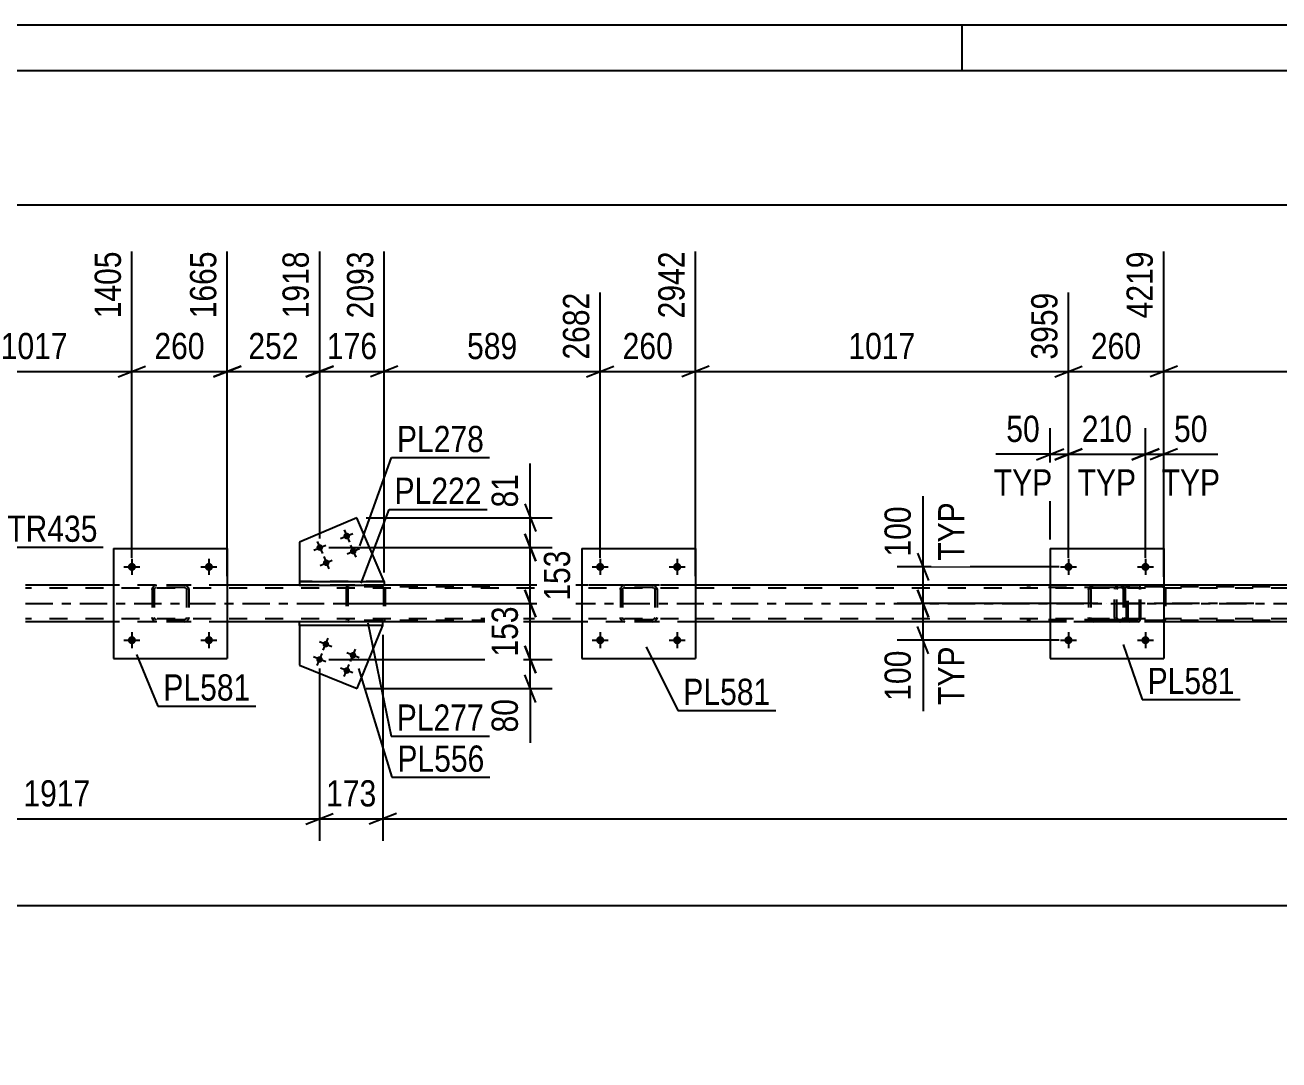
# Model space of a CAD drawing. Header units: millimetres. Extents: x -74 to 767, y -429 to 165.
# Drawn here: x 34.5 to 171.2, y 52.1 to 165 of the extents above; entities that cross this region are included whole.
import ezdxf

# ---------------------------------------------------------------- set-up
doc = ezdxf.new("R2010")
doc.units = ezdxf.units.MM
doc.linetypes.add('DXK_LINE_DOT2', pattern=[3.9198, 1.9599, -1.9599])
doc.linetypes.add('DXK_LINE_DOT3', pattern=[5.9187, 2.979, -0.9799, 0.9799, -0.9799])
doc.styles.add('Arial Narrow', font='ARIALN.TTF', dxfattribs={"height": 0.2})

# ---------------------------------------------------------------- blocks, each defined once
blk = doc.blocks.new('Unknown-814185593-1133')
at = {"color": 5, "linetype": 'Continuous'}
for p, q in [((766.68, 165.05), (-74.32, 165.05)), ((136.68, 160.05), (136.68, 165.05)), ((761.68, 160.05), (-69.32, 160.05))]:
    blk.add_line(p, q, dxfattribs=at)
blk = doc.blocks.new('Part-814185593-2680 - 2658')
at = {"color": 2, "linetype": 'Continuous'}
for p, q in [((95.19, 107.9), (95.19, 95.9)), ((95.19, 107.9), (107.59, 107.9)), ((107.59, 107.9), (107.59, 95.9)), ((95.19, 95.9), (107.59, 95.9))]:
    blk.add_line(p, q, dxfattribs=at)
blk = doc.blocks.new('Part-814185593-2681 - 2658')
at = {"color": 7, "linetype": 'DXK_LINE_DOT2'}
for p, q in [((48.31, 103.42), (48.34, 103.61)), ((48.34, 103.61), (48.31, 103.42)), ((48.31, 103.42), (48.31, 100.38)), ((48.55, 103.42), (48.56, 103.51)), ((48.55, 103.42), (48.55, 100.38)), ((48.56, 103.51), (48.62, 103.59)), ((48.6, 103.87), (48.79, 103.9)), ((48.79, 103.9), (48.6, 103.87)), ((48.62, 103.59), (48.69, 103.64)), ((48.69, 103.64), (48.79, 103.66)), ((51.83, 103.9), (48.79, 103.9)), ((51.83, 103.66), (48.79, 103.66)), ((51.83, 103.9), (52.01, 103.87)), ((52.01, 103.87), (51.83, 103.9)), ((51.83, 103.66), (51.92, 103.64)), ((51.92, 103.64), (52, 103.59)), ((52, 103.59), (52.05, 103.51)), ((52.05, 103.51), (52.07, 103.42)), ((52.07, 103.42), (52.07, 100.38)), ((52.27, 103.61), (52.31, 103.42)), ((52.31, 103.42), (52.27, 103.61)), ((52.31, 103.42), (52.31, 100.38)), ((48.34, 100.2), (48.31, 100.38)), ((48.31, 100.38), (48.34, 100.2)), ((48.56, 100.29), (48.55, 100.38)), ((48.62, 100.21), (48.56, 100.29)), ((48.79, 99.9), (48.6, 99.94)), ((48.6, 99.94), (48.79, 99.9)), ((48.69, 100.16), (48.62, 100.21)), ((48.79, 100.14), (48.69, 100.16)), ((51.83, 100.14), (48.79, 100.14)), ((51.83, 99.9), (48.79, 99.9)), ((51.92, 100.16), (51.83, 100.14)), ((52.01, 99.94), (51.83, 99.9)), ((51.83, 99.9), (52.01, 99.94)), ((52, 100.21), (51.92, 100.16)), ((52.05, 100.29), (52, 100.21)), ((52.07, 100.38), (52.05, 100.29)), ((52.31, 100.38), (52.27, 100.2)), ((52.27, 100.2), (52.31, 100.38))]:
    blk.add_line(p, q, dxfattribs=at)
at = {"color": 7, "linetype": 'DXK_LINE_DOT3'}
blk.add_line((50.31, 101.9), (50.31, 101.9), dxfattribs=at)
at = {"color": 7, "linetype": 'DXK_LINE_DOT2'}
for centre, start, end in [((48.79, 103.42), 112.5, 157.5), ((48.79, 103.42), 112.5, 157.5), ((51.83, 103.42), 22.5, 67.5), ((51.83, 103.42), 22.5, 67.5), ((48.79, 100.38), 202.5, 247.5), ((48.79, 100.38), 202.5, 247.5), ((51.83, 100.38), 292.5, 337.5), ((51.83, 100.38), 292.5, 337.5)]:
    blk.add_arc(centre, 0.48, start, end, dxfattribs=at)
blk = doc.blocks.new('Part-814185593-2686 - 2658')
at = {"color": 2, "linetype": 'Continuous'}
for p, q in [((44.11, 107.9), (44.11, 95.9)), ((44.11, 107.9), (56.51, 107.9)), ((56.51, 107.9), (56.51, 95.9)), ((44.11, 95.9), (56.51, 95.9))]:
    blk.add_line(p, q, dxfattribs=at)
blk = doc.blocks.new('Bolt-814185593-2752 - 2658')
at = {"linetype": 'Continuous'}
for points in [[(97.63, 105.9, -1), (96.75, 105.9, -1)], [(106.03, 105.9, -1), (105.15, 105.9, -1)]]:
    blk.add_hatch(color=1, dxfattribs=at).paths.add_polyline_path(points)
at = {"color": 1, "linetype": 'Continuous'}
for p, q in [((97.19, 106.78), (97.19, 105.02)), ((105.59, 106.78), (105.59, 105.02)), ((96.31, 105.9), (98.07, 105.9)), ((104.71, 105.9), (106.47, 105.9))]:
    blk.add_line(p, q, dxfattribs=at)
blk = doc.blocks.new('Bolt-814185593-2753 - 2658')
at = {"linetype": 'Continuous'}
for points in [[(46.55, 97.9, -1), (45.67, 97.9, -1)], [(54.95, 97.9, -1), (54.07, 97.9, -1)]]:
    blk.add_hatch(color=1, dxfattribs=at).paths.add_polyline_path(points)
at = {"color": 1, "linetype": 'Continuous'}
for p, q in [((46.11, 98.78), (46.11, 97.02)), ((54.51, 98.78), (54.51, 97.02)), ((45.23, 97.9), (46.99, 97.9)), ((53.63, 97.9), (55.39, 97.9))]:
    blk.add_line(p, q, dxfattribs=at)
blk = doc.blocks.new('Bolt-814185593-2754 - 2658')
at = {"linetype": 'Continuous'}
for points in [[(46.55, 105.9, -1), (45.67, 105.9, -1)], [(54.95, 105.9, -1), (54.07, 105.9, -1)]]:
    blk.add_hatch(color=1, dxfattribs=at).paths.add_polyline_path(points)
at = {"color": 1, "linetype": 'Continuous'}
for p, q in [((46.11, 106.78), (46.11, 105.02)), ((54.51, 106.78), (54.51, 105.02)), ((45.23, 105.9), (46.99, 105.9)), ((53.63, 105.9), (55.39, 105.9))]:
    blk.add_line(p, q, dxfattribs=at)
blk = doc.blocks.new('Part-814185593-2701 - 2658')
at = {"color": 7, "linetype": 'DXK_LINE_DOT2'}
for p, q in [((150.47, 103.42), (150.5, 103.61)), ((150.5, 103.61), (150.47, 103.42)), ((150.47, 103.42), (150.47, 100.38)), ((150.71, 103.42), (150.73, 103.51)), ((150.71, 103.42), (150.71, 100.38)), ((150.73, 103.51), (150.78, 103.59)), ((150.76, 103.87), (150.95, 103.9)), ((150.95, 103.9), (150.76, 103.87)), ((150.78, 103.59), (150.86, 103.64)), ((150.86, 103.64), (150.95, 103.66)), ((153.99, 103.9), (150.95, 103.9)), ((153.99, 103.66), (150.95, 103.66)), ((153.99, 103.9), (154.17, 103.87)), ((154.17, 103.87), (153.99, 103.9)), ((153.99, 103.66), (154.08, 103.64)), ((154.08, 103.64), (154.16, 103.59)), ((154.16, 103.59), (154.21, 103.51)), ((154.21, 103.51), (154.23, 103.42)), ((154.23, 103.42), (154.23, 100.38)), ((154.43, 103.61), (154.47, 103.42)), ((154.47, 103.42), (154.43, 103.61)), ((154.47, 103.42), (154.47, 100.38)), ((150.5, 100.2), (150.47, 100.38)), ((150.47, 100.38), (150.5, 100.2)), ((150.73, 100.29), (150.71, 100.38)), ((150.78, 100.21), (150.73, 100.29)), ((150.95, 99.9), (150.76, 99.94)), ((150.76, 99.94), (150.95, 99.9)), ((150.86, 100.16), (150.78, 100.21)), ((150.95, 100.14), (150.86, 100.16)), ((153.99, 100.14), (150.95, 100.14)), ((153.99, 99.9), (150.95, 99.9)), ((154.08, 100.16), (153.99, 100.14)), ((154.17, 99.94), (153.99, 99.9)), ((153.99, 99.9), (154.17, 99.94)), ((154.16, 100.21), (154.08, 100.16)), ((154.21, 100.29), (154.16, 100.21)), ((154.23, 100.38), (154.21, 100.29)), ((154.47, 100.38), (154.43, 100.2)), ((154.43, 100.2), (154.47, 100.38))]:
    blk.add_line(p, q, dxfattribs=at)
at = {"color": 7, "linetype": 'DXK_LINE_DOT3'}
blk.add_line((152.47, 101.9), (152.47, 101.9), dxfattribs=at)
at = {"color": 7, "linetype": 'DXK_LINE_DOT2'}
for centre, start, end in [((150.95, 103.42), 112.5, 157.5), ((150.95, 103.42), 112.5, 157.5), ((153.99, 103.42), 22.5, 67.5), ((153.99, 103.42), 22.5, 67.5), ((150.95, 100.38), 202.5, 247.5), ((150.95, 100.38), 202.5, 247.5), ((153.99, 100.38), 292.5, 337.5), ((153.99, 100.38), 292.5, 337.5)]:
    blk.add_arc(centre, 0.48, start, end, dxfattribs=at)
blk = doc.blocks.new('Part-814185593-2706 - 2658')
at = {"color": 2, "linetype": 'Continuous'}
for p, q in [((146.27, 107.9), (146.27, 95.9)), ((146.27, 107.9), (158.67, 107.9)), ((158.67, 107.9), (158.67, 95.9)), ((146.27, 95.9), (158.67, 95.9))]:
    blk.add_line(p, q, dxfattribs=at)
blk = doc.blocks.new('Part-814185593-2707 - 2658')
at = {"color": 7, "linetype": 'DXK_LINE_DOT2'}
for p, q in [((99.39, 103.42), (99.42, 103.61)), ((99.42, 103.61), (99.39, 103.42)), ((99.39, 103.42), (99.39, 100.38)), ((99.63, 103.42), (99.64, 103.51)), ((99.63, 103.42), (99.63, 100.38)), ((99.64, 103.51), (99.7, 103.59)), ((99.68, 103.87), (99.87, 103.9)), ((99.87, 103.9), (99.68, 103.87)), ((99.7, 103.59), (99.77, 103.64)), ((99.77, 103.64), (99.87, 103.66)), ((102.91, 103.9), (99.87, 103.9)), ((102.91, 103.66), (99.87, 103.66)), ((102.91, 103.9), (103.09, 103.87)), ((103.09, 103.87), (102.91, 103.9)), ((102.91, 103.66), (103, 103.64)), ((103, 103.64), (103.08, 103.59)), ((103.08, 103.59), (103.13, 103.51)), ((103.13, 103.51), (103.15, 103.42)), ((103.15, 103.42), (103.15, 100.38)), ((103.35, 103.61), (103.39, 103.42)), ((103.39, 103.42), (103.35, 103.61)), ((103.39, 103.42), (103.39, 100.38)), ((99.42, 100.2), (99.39, 100.38)), ((99.39, 100.38), (99.42, 100.2)), ((99.64, 100.29), (99.63, 100.38)), ((99.7, 100.21), (99.64, 100.29)), ((99.87, 99.9), (99.68, 99.94)), ((99.68, 99.94), (99.87, 99.9)), ((99.77, 100.16), (99.7, 100.21)), ((99.87, 100.14), (99.77, 100.16)), ((102.91, 100.14), (99.87, 100.14)), ((102.91, 99.9), (99.87, 99.9)), ((103, 100.16), (102.91, 100.14)), ((103.09, 99.94), (102.91, 99.9)), ((102.91, 99.9), (103.09, 99.94)), ((103.08, 100.21), (103, 100.16)), ((103.13, 100.29), (103.08, 100.21)), ((103.15, 100.38), (103.13, 100.29)), ((103.39, 100.38), (103.35, 100.2)), ((103.35, 100.2), (103.39, 100.38))]:
    blk.add_line(p, q, dxfattribs=at)
at = {"color": 7, "linetype": 'DXK_LINE_DOT3'}
blk.add_line((101.39, 101.9), (101.39, 101.9), dxfattribs=at)
at = {"color": 7, "linetype": 'DXK_LINE_DOT2'}
for centre, start, end in [((99.87, 103.42), 112.5, 157.5), ((99.87, 103.42), 112.5, 157.5), ((102.91, 103.42), 22.5, 67.5), ((102.91, 103.42), 22.5, 67.5), ((99.87, 100.38), 202.5, 247.5), ((99.87, 100.38), 202.5, 247.5), ((102.91, 100.38), 292.5, 337.5), ((102.91, 100.38), 292.5, 337.5)]:
    blk.add_arc(centre, 0.48, start, end, dxfattribs=at)
blk = doc.blocks.new('Bolt-814185593-2711 - 2658')
at = {"linetype": 'Continuous'}
for points in [[(148.71, 97.9, -1), (147.83, 97.9, -1)], [(157.11, 97.9, -1), (156.23, 97.9, -1)]]:
    blk.add_hatch(color=1, dxfattribs=at).paths.add_polyline_path(points)
at = {"color": 1, "linetype": 'Continuous'}
for p, q in [((148.27, 98.78), (148.27, 97.02)), ((156.67, 98.78), (156.67, 97.02)), ((147.39, 97.9), (149.15, 97.9)), ((155.79, 97.9), (157.55, 97.9))]:
    blk.add_line(p, q, dxfattribs=at)
blk = doc.blocks.new('Bolt-814185593-2712 - 2658')
at = {"linetype": 'Continuous'}
for points in [[(148.71, 105.9, -1), (147.83, 105.9, -1)], [(157.11, 105.9, -1), (156.23, 105.9, -1)]]:
    blk.add_hatch(color=1, dxfattribs=at).paths.add_polyline_path(points)
at = {"color": 1, "linetype": 'Continuous'}
for p, q in [((148.27, 106.78), (148.27, 105.02)), ((156.67, 106.78), (156.67, 105.02)), ((147.39, 105.9), (149.15, 105.9)), ((155.79, 105.9), (157.55, 105.9))]:
    blk.add_line(p, q, dxfattribs=at)
blk = doc.blocks.new('Bolt-814185593-2713 - 2658')
at = {"linetype": 'Continuous'}
for points in [[(97.63, 97.9, -1), (96.75, 97.9, -1)], [(106.03, 97.9, -1), (105.15, 97.9, -1)]]:
    blk.add_hatch(color=1, dxfattribs=at).paths.add_polyline_path(points)
at = {"color": 1, "linetype": 'Continuous'}
for p, q in [((97.19, 98.78), (97.19, 97.02)), ((105.59, 98.78), (105.59, 97.02)), ((96.31, 97.9), (98.07, 97.9)), ((104.71, 97.9), (106.47, 97.9))]:
    blk.add_line(p, q, dxfattribs=at)
blk = doc.blocks.new('Part-814185593-2862 - 2658')
at = {"color": 7, "linetype": 'DXK_LINE_DOT2'}
for p, q in [((154.64, 103.7), (154.61, 103.58)), ((154.61, 100.22), (154.61, 103.58)), ((154.78, 103.58), (154.8, 103.64)), ((154.78, 100.22), (154.78, 103.58)), ((154.8, 103.64), (154.83, 103.69)), ((154.95, 103.9), (154.82, 103.88)), ((154.83, 103.69), (154.89, 103.73)), ((154.89, 103.73), (154.95, 103.74)), ((170.28, 103.9), (154.95, 103.9)), ((170.28, 103.74), (154.95, 103.74)), ((158.66, 103.88), (158.53, 103.9)), ((158.53, 103.74), (158.59, 103.73)), ((158.59, 103.73), (158.65, 103.69)), ((158.65, 103.69), (158.69, 103.64)), ((158.69, 103.64), (158.7, 103.58)), ((158.7, 103.58), (158.7, 100.22)), ((158.87, 103.58), (158.84, 103.7)), ((158.87, 103.58), (158.87, 100.22)), ((154.61, 100.22), (154.64, 100.1)), ((154.8, 100.16), (154.78, 100.22)), ((154.83, 100.11), (154.8, 100.16)), ((154.82, 99.93), (154.95, 99.9)), ((154.89, 100.07), (154.83, 100.11)), ((154.95, 100.06), (154.89, 100.07)), ((170.28, 100.06), (154.95, 100.06)), ((170.28, 99.9), (154.95, 99.9)), ((158.59, 100.07), (158.53, 100.06)), ((158.53, 99.9), (158.66, 99.93)), ((158.65, 100.11), (158.59, 100.07)), ((158.69, 100.16), (158.65, 100.11)), ((158.7, 100.22), (158.69, 100.16)), ((158.84, 100.1), (158.87, 100.22))]:
    blk.add_line(p, q, dxfattribs=at)
at = {"color": 7, "linetype": 'DXK_LINE_DOT3'}
blk.add_line((168.49, 101.9), (153.32, 101.9), dxfattribs=at)
at = {"color": 7, "linetype": 'DXK_LINE_DOT2'}
for centre, start, end in [((154.94, 103.57), 110.7583, 155.68), ((154.94, 100.24), 204.32, 249.2417), ((158.54, 100.24), 290.7583, 335.68)]:
    blk.add_arc(centre, 0.331, start, end, dxfattribs=at)
blk = doc.blocks.new('Part-814185593-2781 - 2658')
at = {"color": 2, "linetype": 'Continuous'}
for p, q in [((44.11, 103.9), (34.51, 103.9)), ((64.4, 103.9), (56.51, 103.9)), ((95.19, 103.9), (73.63, 103.9)), ((146.27, 103.9), (107.59, 103.9)), ((197.35, 103.9), (158.67, 103.9)), ((44.11, 99.9), (34.51, 99.9)), ((64.39, 99.9), (56.51, 99.9)), ((95.19, 99.9), (73.49, 99.9)), ((146.27, 99.9), (107.59, 99.9)), ((197.35, 99.9), (158.67, 99.9))]:
    blk.add_line(p, q, dxfattribs=at)
at = {"color": 7, "linetype": 'DXK_LINE_DOT2'}
for p, q in [((638.81, 103.58), (34.51, 103.58)), ((56.51, 103.9), (44.11, 103.9)), ((638.81, 103.9), (64.4, 103.9)), ((73.63, 103.9), (64.4, 103.9)), ((107.59, 103.9), (95.19, 103.9)), ((158.67, 103.9), (146.27, 103.9)), ((638.81, 100.22), (34.51, 100.22)), ((56.51, 99.9), (44.11, 99.9)), ((73.49, 99.9), (64.39, 99.9)), ((107.59, 99.9), (95.19, 99.9)), ((158.67, 99.9), (146.27, 99.9))]:
    blk.add_line(p, q, dxfattribs=at)
at = {"color": 7, "linetype": 'DXK_LINE_DOT3'}
blk.add_line((34.51, 101.9), (638.81, 101.9), dxfattribs=at)
blk = doc.blocks.new('Part-814185593-2855 - 2658')
at = {"color": 7, "linetype": 'DXK_LINE_DOT2'}
for p, q in [((69.5, 103.7), (69.48, 103.58)), ((69.48, 103.58), (69.48, 100.22)), ((69.65, 103.58), (69.66, 103.64)), ((69.65, 103.58), (69.65, 100.22)), ((69.66, 103.64), (69.7, 103.69)), ((69.82, 103.9), (69.69, 103.88)), ((69.7, 103.69), (69.73, 103.71)), ((69.73, 103.71), (69.75, 103.73)), ((69.75, 103.73), (69.82, 103.74)), ((85.15, 103.9), (69.82, 103.9)), ((85.15, 103.74), (69.82, 103.74)), ((73.53, 103.88), (73.4, 103.9)), ((73.4, 103.74), (73.46, 103.73)), ((73.46, 103.73), (73.52, 103.69)), ((73.52, 103.69), (73.55, 103.64)), ((73.55, 103.64), (73.57, 103.58)), ((73.57, 103.58), (73.57, 100.22)), ((73.74, 103.58), (73.71, 103.7)), ((73.74, 103.58), (73.74, 100.22)), ((69.48, 100.22), (69.5, 100.1)), ((69.66, 100.16), (69.65, 100.22)), ((69.7, 100.11), (69.66, 100.16)), ((69.69, 99.93), (69.82, 99.9)), ((69.75, 100.07), (69.7, 100.11)), ((69.82, 100.06), (69.75, 100.07)), ((85.15, 100.06), (69.82, 100.06)), ((85.15, 99.9), (69.82, 99.9)), ((73.4, 100.06), (73.46, 100.07)), ((73.4, 99.9), (73.53, 99.93)), ((73.46, 100.07), (73.48, 100.09)), ((73.48, 100.09), (73.52, 100.11)), ((73.55, 100.16), (73.52, 100.11)), ((73.57, 100.22), (73.55, 100.16)), ((73.71, 100.1), (73.74, 100.22))]:
    blk.add_line(p, q, dxfattribs=at)
for centre, start, end in [((69.81, 103.57), 110.7583, 155.68), ((73.41, 100.24), 290.7583, 335.68)]:
    blk.add_arc(centre, 0.331, start, end, dxfattribs=at)
blk = doc.blocks.new('Bolt-814185593-2891 - 2658')
at = {"linetype": 'Continuous'}
for points in [[(69.88, 109.41, -1), (69.21, 109.13, -1)], [(66.93, 108.15, -1), (66.27, 107.87, -1)], [(67.64, 106.5, -1), (66.98, 106.21, -1)], [(70.58, 107.76, -1), (69.92, 107.47, -1)]]:
    blk.add_hatch(color=1, dxfattribs=at).paths.add_polyline_path(points)
at = {"color": 1, "linetype": 'Continuous'}
for p, q in [((68.88, 108.99), (70.21, 109.55)), ((69.26, 109.93), (69.83, 108.61)), ((65.94, 107.73), (67.27, 108.29)), ((66.32, 108.67), (66.89, 107.35)), ((69.97, 108.28), (70.54, 106.95)), ((67.03, 107.02), (67.6, 105.69)), ((69.59, 107.33), (70.92, 107.9)), ((66.65, 106.07), (67.97, 106.64))]:
    blk.add_line(p, q, dxfattribs=at)
blk = doc.blocks.new('Part-814185593-2906 - 2658')
at = {"color": 2, "linetype": 'Continuous'}
for p, q in [((64.4, 104.3), (64.4, 103.9)), ((64.4, 104.3), (73.63, 104.3)), ((73.63, 104.3), (73.63, 103.9)), ((64.4, 103.9), (73.63, 103.9))]:
    blk.add_line(p, q, dxfattribs=at)
blk = doc.blocks.new('Part-814185593-2921 - 2658')
at = {"color": 2, "linetype": 'Continuous'}
for p, q in [((70.65, 111.27), (64.4, 108.59)), ((73.63, 104.3), (70.65, 111.27)), ((64.4, 108.59), (64.4, 104.3))]:
    blk.add_line(p, q, dxfattribs=at)
at = {"color": 7, "linetype": 'DXK_LINE_DOT2'}
blk.add_line((73.63, 104.3), (64.4, 104.3), dxfattribs=at)
blk = doc.blocks.new('Bolt-814185593-2922 - 2658')
at = {"linetype": 'Continuous'}
for points in [[(66.93, 97.6, -1), (67.59, 97.33, -1)], [(66.25, 95.93, -1), (66.91, 95.66, -1)], [(69.89, 96.39, -1), (70.56, 96.12, -1)], [(69.21, 94.72, -1), (69.88, 94.45, -1)]]:
    blk.add_hatch(color=1, dxfattribs=at).paths.add_polyline_path(points)
at = {"color": 1, "linetype": 'Continuous'}
for p, q in [((67.93, 97.19), (66.59, 97.73)), ((66.99, 96.8), (67.53, 98.13)), ((67.25, 95.52), (65.91, 96.07)), ((66.31, 95.13), (66.85, 96.46)), ((70.89, 95.98), (69.56, 96.53)), ((69.95, 95.59), (70.5, 96.92)), ((70.21, 94.32), (68.88, 94.86)), ((69.27, 93.92), (69.82, 95.25))]:
    blk.add_line(p, q, dxfattribs=at)
blk = doc.blocks.new('Part-814185593-2937 - 2658')
at = {"color": 2, "linetype": 'Continuous'}
for p, q in [((73.49, 99.9), (64.39, 99.9)), ((64.39, 99.5), (64.39, 99.9)), ((73.49, 99.5), (73.49, 99.9)), ((73.49, 99.5), (64.39, 99.5))]:
    blk.add_line(p, q, dxfattribs=at)
blk = doc.blocks.new('Part-814185593-2952 - 2658')
at = {"color": 2, "linetype": 'Continuous'}
for p, q in [((64.39, 99.5), (64.39, 95.18)), ((70.68, 92.61), (73.49, 99.5)), ((64.39, 95.18), (70.68, 92.61))]:
    blk.add_line(p, q, dxfattribs=at)
at = {"color": 7, "linetype": 'DXK_LINE_DOT2'}
blk.add_line((73.49, 99.5), (64.39, 99.5), dxfattribs=at)
blk = doc.blocks.new('Part-814185593-2958 - 2658')
at = {"color": 7, "linetype": 'DXK_LINE_DOT2'}
for p, q in [((155.89, 103.9), (143.73, 103.9)), ((155.89, 103.66), (143.73, 103.66)), ((153.33, 103.61), (153.3, 103.42)), ((153.3, 100.38), (153.3, 103.42)), ((153.55, 103.42), (153.57, 103.51)), ((153.55, 100.38), (153.55, 103.42)), ((153.57, 103.51), (153.62, 103.59)), ((153.8, 103.9), (153.61, 103.87)), ((153.62, 103.59), (153.7, 103.64)), ((153.7, 103.64), (153.8, 103.66)), ((154.61, 103.66), (154.61, 103.9)), ((155.99, 103.87), (155.89, 103.9)), ((155.89, 103.66), (155.94, 103.64)), ((155.94, 103.64), (155.99, 103.59)), ((156.08, 103.76), (155.99, 103.87)), ((155.99, 103.59), (156.01, 103.51)), ((156.01, 103.51), (156.02, 103.42)), ((156.02, 100.38), (156.02, 103.42)), ((156.14, 103.61), (156.08, 103.76)), ((156.16, 103.42), (156.14, 103.61)), ((156.16, 100.38), (156.16, 103.42)), ((155.89, 100.14), (143.73, 100.14)), ((155.89, 99.9), (143.73, 99.9)), ((153.3, 100.38), (153.33, 100.2)), ((153.57, 100.29), (153.55, 100.38)), ((153.62, 100.21), (153.57, 100.29)), ((153.61, 99.94), (153.8, 99.9)), ((153.7, 100.16), (153.62, 100.21)), ((153.8, 100.14), (153.7, 100.16)), ((154.61, 99.9), (154.61, 100.14)), ((155.94, 100.16), (155.89, 100.14)), ((155.89, 99.9), (155.99, 99.94)), ((155.99, 100.21), (155.94, 100.16)), ((156.01, 100.29), (155.99, 100.21)), ((155.99, 99.94), (156.08, 100.04)), ((156.02, 100.38), (156.01, 100.29)), ((156.08, 100.04), (156.14, 100.2)), ((156.14, 100.2), (156.16, 100.38))]:
    blk.add_line(p, q, dxfattribs=at)
for centre, start, end in [((153.78, 103.41), 111.1941, 156.1506), ((153.78, 100.4), 203.8494, 248.8059)]:
    blk.add_arc(centre, 0.492, start, end, dxfattribs=at)
blk = doc.blocks.new('StraightDimension-814185593-3009 - 2658')
at = {"color": 7, "linetype": 'Continuous'}
blk.add_line((9.28, 68.94), (638.81, 68.94), dxfattribs=at)
blk = doc.blocks.new('StraightDimension-814185593-3136 - 2658')
at = {"color": 7, "linetype": 'Continuous'}
for p, q in [((9.28, 98.9), (9.28, 76)), ((66.58, 94.8), (66.58, 76)), ((10.78, 79), (7.78, 77.8)), ((9.28, 78.4), (66.58, 78.4)), ((65.08, 77.8), (68.08, 79))]:
    blk.add_line(p, q, dxfattribs=at)
at = {"color": 0}
blk.add_wipeout([(42.18, 79.15), (42.18, 83.35), (33.67, 83.35), (33.67, 79.15)], dxfattribs=at)
at = {"color": 3, "style": 'Arial Narrow'}
blk.add_text('1917', height=2.863, dxfattribs=at).set_placement((34.27, 79.75))
blk = doc.blocks.new('StraightDimension-814185593-7111 - 2658')
at = {"color": 7, "linetype": 'Continuous'}
for p, q in [((107.59, 104.9), (107.59, 140.34)), ((97.19, 106.9), (97.19, 135.84)), ((95.69, 126.63), (98.69, 127.83)), ((97.19, 127.23), (107.59, 127.23)), ((109.09, 127.83), (106.09, 126.63))]:
    blk.add_line(p, q, dxfattribs=at)
at = {"color": 0}
blk.add_wipeout([(105.73, 127.98), (105.73, 132.18), (99.04, 132.18), (99.04, 127.98)], dxfattribs=at)
at = {"color": 3, "style": 'Arial Narrow'}
blk.add_text('260', height=2.863, dxfattribs=at).set_placement((99.64, 128.58))
at = {"color": 0, "linetype": 'Continuous'}
blk.add_wipeout([(106.99, 140.94), (102.79, 140.94), (102.79, 132.43), (106.99, 132.43)], dxfattribs=at)
at = {"color": 3, "linetype": 'Continuous', "style": 'Arial Narrow'}
blk.add_text('2942', height=2.863, rotation=90.0002, dxfattribs=at).set_placement((106.39, 133.03))
blk = doc.blocks.new('StraightDimension-814185593-3051 - 2658')
at = {"color": 7, "linetype": 'Continuous'}
for p, q in [((131.82, 103.4), (133.02, 100.4)), ((151.47, 101.9), (129.57, 101.9)), ((132.42, 97.9), (132.42, 101.9)), ((133.02, 96.4), (131.82, 99.4)), ((147.27, 97.9), (129.57, 97.9)), ((132.42, 97.9), (132.42, 90.17)), ((132.42, 97.9), (132.42, 90.17))]:
    blk.add_line(p, q, dxfattribs=at)
at = {"color": 0}
blk.add_wipeout([(131.67, 97.38), (127.47, 97.38), (127.47, 90.69), (131.67, 90.69)], dxfattribs=at)
at = {"color": 0, "linetype": 'Continuous'}
blk.add_wipeout([(137.52, 97.83), (133.32, 97.83), (133.32, 90.24), (137.52, 90.24)], dxfattribs=at)
at = {"color": 3, "style": 'Arial Narrow'}
blk.add_text('100', height=2.863, rotation=90.0002, dxfattribs=at).set_placement((131.07, 91.29))
at = {"color": 3, "linetype": 'Continuous', "style": 'Arial Narrow'}
blk.add_text('TYP', height=2.863, rotation=90.0002, dxfattribs=at).set_placement((136.92, 90.84))
blk = doc.blocks.new('StraightDimension-814185593-3066 - 2658')
at = {"color": 7, "linetype": 'Continuous'}
for p, q in [((132.42, 105.9), (132.42, 113.64)), ((132.42, 105.9), (132.42, 113.64)), ((131.82, 107.4), (133.02, 104.4)), ((147.27, 105.9), (129.57, 105.9)), ((132.42, 101.9), (132.42, 105.9)), ((133.02, 100.4), (131.82, 103.4)), ((151.47, 101.9), (129.57, 101.9))]:
    blk.add_line(p, q, dxfattribs=at)
at = {"color": 0, "linetype": 'Continuous'}
blk.add_wipeout([(137.52, 113.56), (133.32, 113.56), (133.32, 105.97), (137.52, 105.97)], dxfattribs=at)
at = {"color": 0}
blk.add_wipeout([(131.67, 113.11), (127.47, 113.11), (127.47, 106.43), (131.67, 106.43)], dxfattribs=at)
at = {"color": 3, "style": 'Arial Narrow'}
blk.add_text('100', height=2.863, rotation=90.0002, dxfattribs=at).set_placement((131.07, 107.03))
at = {"color": 3, "linetype": 'Continuous', "style": 'Arial Narrow'}
blk.add_text('TYP', height=2.863, rotation=90.0002, dxfattribs=at).set_placement((136.92, 106.57))
blk = doc.blocks.new('StraightDimension-814185593-3082 - 2658')
at = {"color": 7, "linetype": 'Continuous'}
for p, q in [((156.67, 106.9), (156.67, 121.04)), ((158.67, 108.9), (158.67, 121.04)), ((155.17, 117.59), (158.17, 118.79)), ((156.67, 118.19), (158.67, 118.19)), ((160.17, 118.79), (157.17, 117.59)), ((158.67, 118.19), (164.57, 118.19)), ((158.67, 118.19), (164.57, 118.19))]:
    blk.add_line(p, q, dxfattribs=at)
at = {"color": 0}
blk.add_wipeout([(164.05, 118.94), (164.05, 123.14), (159.19, 123.14), (159.19, 118.94)], dxfattribs=at)
at = {"color": 0, "linetype": 'Continuous'}
blk.add_wipeout([(165.41, 113.09), (165.41, 117.29), (157.83, 117.29), (157.83, 113.09)], dxfattribs=at)
at = {"color": 3, "style": 'Arial Narrow'}
blk.add_text('50', height=2.863, dxfattribs=at).set_placement((159.79, 119.54))
at = {"color": 3, "linetype": 'Continuous', "style": 'Arial Narrow'}
blk.add_text('TYP', height=2.863, dxfattribs=at).set_placement((158.43, 113.69))
blk = doc.blocks.new('StraightDimension-814185593-3095 - 2658')
at = {"color": 7, "linetype": 'Continuous'}
for p, q in [((148.27, 106.9), (148.27, 121.04)), ((156.67, 106.9), (156.67, 121.04)), ((146.77, 117.59), (149.77, 118.79)), ((148.27, 118.19), (156.67, 118.19)), ((158.17, 118.79), (155.17, 117.59))]:
    blk.add_line(p, q, dxfattribs=at)
at = {"color": 0}
blk.add_wipeout([(155.81, 118.94), (155.81, 123.14), (149.12, 123.14), (149.12, 118.94)], dxfattribs=at)
at = {"color": 0, "linetype": 'Continuous'}
blk.add_wipeout([(156.26, 113.09), (156.26, 117.29), (148.67, 117.29), (148.67, 113.09)], dxfattribs=at)
at = {"color": 3, "style": 'Arial Narrow'}
blk.add_text('210', height=2.863, dxfattribs=at).set_placement((149.72, 119.54))
at = {"color": 3, "linetype": 'Continuous', "style": 'Arial Narrow'}
blk.add_text('TYP', height=2.863, dxfattribs=at).set_placement((149.27, 113.69))
blk = doc.blocks.new('StraightDimension-814185593-3111 - 2658')
at = {"color": 7, "linetype": 'Continuous'}
for p, q in [((146.27, 108.9), (146.27, 121.04)), ((148.27, 106.9), (148.27, 121.04)), ((146.27, 118.19), (140.36, 118.19)), ((146.27, 118.19), (140.36, 118.19)), ((144.77, 117.59), (147.77, 118.79)), ((146.27, 118.19), (148.27, 118.19)), ((149.77, 118.79), (146.77, 117.59))]:
    blk.add_line(p, q, dxfattribs=at)
at = {"color": 0}
blk.add_wipeout([(145.74, 118.94), (145.74, 123.14), (140.89, 123.14), (140.89, 118.94)], dxfattribs=at)
at = {"color": 0, "linetype": 'Continuous'}
blk.add_wipeout([(147.11, 113.09), (147.11, 117.29), (139.52, 117.29), (139.52, 113.09)], dxfattribs=at)
at = {"color": 3, "style": 'Arial Narrow'}
blk.add_text('50', height=2.863, dxfattribs=at).set_placement((141.49, 119.54))
at = {"color": 3, "linetype": 'Continuous', "style": 'Arial Narrow'}
blk.add_text('TYP', height=2.863, dxfattribs=at).set_placement((140.12, 113.69))
blk = doc.blocks.new('StraightDimension-814185593-3125 - 2658')
at = {"color": 7, "linetype": 'Continuous'}
blk.add_line((8.64, 145.44), (639.45, 145.44), dxfattribs=at)
blk = doc.blocks.new('StraightDimension-814185593-3142 - 2658')
at = {"color": 7, "linetype": 'Continuous'}
for p, q in [((73.49, 98.5), (73.49, 76)), ((66.58, 94.8), (66.58, 76)), ((65.08, 77.8), (68.08, 79)), ((66.58, 78.4), (73.49, 78.4)), ((74.99, 79), (71.99, 77.8))]:
    blk.add_line(p, q, dxfattribs=at)
at = {"color": 0}
blk.add_wipeout([(73.38, 79.15), (73.38, 83.35), (66.69, 83.35), (66.69, 79.15)], dxfattribs=at)
at = {"color": 3, "style": 'Arial Narrow'}
blk.add_text('173', height=2.863, dxfattribs=at).set_placement((67.29, 79.75))
blk = doc.blocks.new('StraightDimension-814185593-3148 - 2658')
at = {"color": 7, "linetype": 'Continuous'}
for p, q in [((73.49, 98.5), (73.49, 76)), ((74.99, 79), (71.99, 77.8)), ((73.49, 78.4), (638.81, 78.4))]:
    blk.add_line(p, q, dxfattribs=at)
blk = doc.blocks.new('StraightDimension-814185593-3153 - 2658')
at = {"color": 7, "linetype": 'Continuous'}
for p, q in [((88.96, 97.3), (90.16, 94.3)), ((67.58, 95.8), (91.96, 95.8)), ((89.56, 92.61), (89.56, 95.8)), ((90.16, 91.11), (88.96, 94.11)), ((71.68, 92.61), (91.96, 92.61)), ((89.56, 92.61), (89.56, 86.71)), ((89.56, 92.61), (89.56, 86.71))]:
    blk.add_line(p, q, dxfattribs=at)
at = {"color": 0}
blk.add_wipeout([(88.81, 92.09), (84.61, 92.09), (84.61, 87.23), (88.81, 87.23)], dxfattribs=at)
at = {"color": 3, "style": 'Arial Narrow'}
blk.add_text('80', height=2.863, rotation=90.0002, dxfattribs=at).set_placement((88.21, 87.83))
blk = doc.blocks.new('StraightDimension-814185593-3164 - 2658')
at = {"color": 7, "linetype": 'Continuous'}
for p, q in [((88.96, 103.4), (90.16, 100.4)), ((68.3, 101.9), (91.96, 101.9)), ((89.56, 95.8), (89.56, 101.9)), ((90.16, 94.3), (88.96, 97.3)), ((67.58, 95.8), (91.96, 95.8))]:
    blk.add_line(p, q, dxfattribs=at)
at = {"color": 0}
blk.add_wipeout([(88.81, 102.19), (84.61, 102.19), (84.61, 95.51), (88.81, 95.51)], dxfattribs=at)
at = {"color": 3, "style": 'Arial Narrow'}
blk.add_text('153', height=2.863, rotation=90.0002, dxfattribs=at).set_placement((88.21, 96.11))
blk = doc.blocks.new('StraightDimension-814185593-3177 - 2658')
at = {"color": 7, "linetype": 'Continuous'}
for p, q in [((88.96, 109.51), (90.16, 106.51)), ((67.6, 108.01), (92.41, 108.01)), ((89.56, 101.9), (89.56, 108.01)), ((90.16, 100.4), (88.96, 103.4)), ((68.3, 101.9), (92.41, 101.9))]:
    blk.add_line(p, q, dxfattribs=at)
at = {"color": 0}
blk.add_wipeout([(94.51, 108.3), (90.31, 108.3), (90.31, 101.61), (94.51, 101.61)], dxfattribs=at)
at = {"color": 3, "style": 'Arial Narrow'}
blk.add_text('153', height=2.863, rotation=90.0002, dxfattribs=at).set_placement((93.91, 102.21))
blk = doc.blocks.new('StraightDimension-814185593-3190 - 2658')
at = {"color": 7, "linetype": 'Continuous'}
for p, q in [((89.56, 111.27), (89.56, 117.17)), ((89.56, 111.27), (89.56, 117.17)), ((88.96, 112.77), (90.16, 109.77)), ((71.65, 111.27), (91.96, 111.27)), ((89.56, 108.01), (89.56, 111.27)), ((90.16, 106.51), (88.96, 109.51)), ((67.6, 108.01), (91.96, 108.01))]:
    blk.add_line(p, q, dxfattribs=at)
at = {"color": 0}
blk.add_wipeout([(88.81, 116.65), (84.61, 116.65), (84.61, 111.79), (88.81, 111.79)], dxfattribs=at)
at = {"color": 3, "style": 'Arial Narrow'}
blk.add_text('81', height=2.863, rotation=90.0002, dxfattribs=at).set_placement((88.21, 112.39))
blk = doc.blocks.new('StraightDimension-814185593-7108 - 2658')
at = {"color": 7, "linetype": 'Continuous'}
for p, q in [((158.67, 104.81), (158.67, 140.34)), ((199.35, 106.9), (199.35, 135.84)), ((160.17, 127.83), (157.17, 126.63)), ((158.67, 127.23), (199.35, 127.23)), ((197.85, 126.63), (200.85, 127.83))]:
    blk.add_line(p, q, dxfattribs=at)
at = {"color": 0}
blk.add_wipeout([(183.26, 127.98), (183.26, 132.18), (174.75, 132.18), (174.75, 127.98)], dxfattribs=at)
at = {"color": 3, "style": 'Arial Narrow'}
blk.add_text('1017', height=2.863, dxfattribs=at).set_placement((175.35, 128.58))
at = {"color": 0, "linetype": 'Continuous'}
blk.add_wipeout([(198.75, 136.44), (194.55, 136.44), (194.55, 127.93), (198.75, 127.93)], dxfattribs=at)
at = {"color": 3, "linetype": 'Continuous', "style": 'Arial Narrow'}
blk.add_text('5236', height=2.863, rotation=90.0002, dxfattribs=at).set_placement((198.15, 128.53))
blk = doc.blocks.new('StraightDimension-814185593-7109 - 2658')
at = {"color": 7, "linetype": 'Continuous'}
for p, q in [((158.67, 104.81), (158.67, 140.34)), ((148.27, 106.9), (148.27, 135.84)), ((146.77, 126.63), (149.77, 127.83)), ((148.27, 127.23), (158.67, 127.23)), ((160.17, 127.83), (157.17, 126.63))]:
    blk.add_line(p, q, dxfattribs=at)
at = {"color": 0}
blk.add_wipeout([(156.81, 127.98), (156.81, 132.18), (150.12, 132.18), (150.12, 127.98)], dxfattribs=at)
at = {"color": 3, "style": 'Arial Narrow'}
blk.add_text('260', height=2.863, dxfattribs=at).set_placement((150.72, 128.58))
at = {"color": 0, "linetype": 'Continuous'}
blk.add_wipeout([(158.07, 140.94), (153.87, 140.94), (153.87, 132.43), (158.07, 132.43)], dxfattribs=at)
at = {"color": 3, "linetype": 'Continuous', "style": 'Arial Narrow'}
blk.add_text('4219', height=2.863, rotation=90.0002, dxfattribs=at).set_placement((157.47, 133.03))
blk = doc.blocks.new('StraightDimension-814185593-7110 - 2658')
at = {"color": 7, "linetype": 'Continuous'}
for p, q in [((107.59, 104.9), (107.59, 140.34)), ((148.27, 106.9), (148.27, 135.84)), ((109.09, 127.83), (106.09, 126.63)), ((107.59, 127.23), (148.27, 127.23)), ((146.77, 126.63), (149.77, 127.83))]:
    blk.add_line(p, q, dxfattribs=at)
at = {"color": 0}
blk.add_wipeout([(132.18, 127.98), (132.18, 132.18), (123.67, 132.18), (123.67, 127.98)], dxfattribs=at)
at = {"color": 3, "style": 'Arial Narrow'}
blk.add_text('1017', height=2.863, dxfattribs=at).set_placement((124.27, 128.58))
at = {"color": 0, "linetype": 'Continuous'}
blk.add_wipeout([(147.67, 136.44), (143.47, 136.44), (143.47, 127.93), (147.67, 127.93)], dxfattribs=at)
at = {"color": 3, "linetype": 'Continuous', "style": 'Arial Narrow'}
blk.add_text('3959', height=2.863, rotation=90.0002, dxfattribs=at).set_placement((147.07, 128.53))
blk = doc.blocks.new('StraightDimension-814185593-7112 - 2658')
at = {"color": 7, "linetype": 'Continuous'}
for p, q in [((73.63, 105.3), (73.63, 140.34)), ((97.19, 106.9), (97.19, 135.84)), ((75.13, 127.83), (72.13, 126.63)), ((73.63, 127.23), (97.19, 127.23)), ((95.69, 126.63), (98.69, 127.83))]:
    blk.add_line(p, q, dxfattribs=at)
at = {"color": 0}
blk.add_wipeout([(88.75, 127.98), (88.75, 132.18), (82.07, 132.18), (82.07, 127.98)], dxfattribs=at)
at = {"color": 3, "style": 'Arial Narrow'}
blk.add_text('589', height=2.863, dxfattribs=at).set_placement((82.67, 128.58))
at = {"color": 0, "linetype": 'Continuous'}
blk.add_wipeout([(96.59, 136.44), (92.39, 136.44), (92.39, 127.93), (96.59, 127.93)], dxfattribs=at)
at = {"color": 3, "linetype": 'Continuous', "style": 'Arial Narrow'}
blk.add_text('2682', height=2.863, rotation=90.0002, dxfattribs=at).set_placement((95.99, 128.53))
blk = doc.blocks.new('StraightDimension-814185593-7113 - 2658')
at = {"color": 7, "linetype": 'Continuous'}
for p, q in [((66.6, 109.01), (66.6, 140.34)), ((73.63, 105.3), (73.63, 140.34)), ((65.1, 126.63), (68.1, 127.83)), ((66.6, 127.23), (73.63, 127.23)), ((75.13, 127.83), (72.13, 126.63))]:
    blk.add_line(p, q, dxfattribs=at)
at = {"color": 0}
blk.add_wipeout([(73.46, 127.98), (73.46, 132.18), (66.78, 132.18), (66.78, 127.98)], dxfattribs=at)
at = {"color": 3, "style": 'Arial Narrow'}
blk.add_text('176', height=2.863, dxfattribs=at).set_placement((67.38, 128.58))
at = {"color": 0, "linetype": 'Continuous'}
blk.add_wipeout([(73.03, 140.94), (68.83, 140.94), (68.83, 132.43), (73.03, 132.43)], dxfattribs=at)
at = {"color": 3, "linetype": 'Continuous', "style": 'Arial Narrow'}
blk.add_text('2093', height=2.863, rotation=90.0002, dxfattribs=at).set_placement((72.43, 133.03))
blk = doc.blocks.new('StraightDimension-814185593-7114 - 2658')
at = {"color": 7, "linetype": 'Continuous'}
for p, q in [((56.51, 104.9), (56.51, 140.34)), ((66.6, 109.01), (66.6, 140.34)), ((55.01, 126.63), (58.01, 127.83)), ((56.51, 127.23), (66.6, 127.23)), ((68.1, 127.83), (65.1, 126.63))]:
    blk.add_line(p, q, dxfattribs=at)
at = {"color": 0}
blk.add_wipeout([(64.9, 127.98), (64.9, 132.18), (58.21, 132.18), (58.21, 127.98)], dxfattribs=at)
at = {"color": 3, "style": 'Arial Narrow'}
blk.add_text('252', height=2.863, dxfattribs=at).set_placement((58.81, 128.58))
at = {"color": 0, "linetype": 'Continuous'}
blk.add_wipeout([(66, 140.94), (61.8, 140.94), (61.8, 132.43), (66, 132.43)], dxfattribs=at)
at = {"color": 3, "linetype": 'Continuous', "style": 'Arial Narrow'}
blk.add_text('1918', height=2.863, rotation=90.0002, dxfattribs=at).set_placement((65.4, 133.03))
blk = doc.blocks.new('StraightDimension-814185593-7115 - 2658')
at = {"color": 7, "linetype": 'Continuous'}
for p, q in [((46.11, 106.9), (46.11, 140.34)), ((56.51, 104.9), (56.51, 140.34)), ((44.61, 126.63), (47.61, 127.83)), ((46.11, 127.23), (56.51, 127.23)), ((58.01, 127.83), (55.01, 126.63))]:
    blk.add_line(p, q, dxfattribs=at)
at = {"color": 0}
blk.add_wipeout([(54.65, 127.98), (54.65, 132.18), (47.96, 132.18), (47.96, 127.98)], dxfattribs=at)
at = {"color": 3, "style": 'Arial Narrow'}
blk.add_text('260', height=2.863, dxfattribs=at).set_placement((48.56, 128.58))
at = {"color": 0, "linetype": 'Continuous'}
blk.add_wipeout([(55.91, 140.94), (51.71, 140.94), (51.71, 132.43), (55.91, 132.43)], dxfattribs=at)
at = {"color": 3, "linetype": 'Continuous', "style": 'Arial Narrow'}
blk.add_text('1665', height=2.863, rotation=90.0002, dxfattribs=at).set_placement((55.31, 133.03))
blk = doc.blocks.new('StraightDimension-814185593-7116 - 2658')
at = {"color": 7, "linetype": 'Continuous'}
for p, q in [((46.11, 106.9), (46.11, 140.34)), ((24.81, 104.9), (24.81, 138.52)), ((26.31, 127.83), (23.31, 126.63)), ((24.81, 127.23), (46.11, 127.23)), ((44.61, 126.63), (47.61, 127.83))]:
    blk.add_line(p, q, dxfattribs=at)
at = {"color": 0}
blk.add_wipeout([(39.71, 127.98), (39.71, 132.18), (31.2, 132.18), (31.2, 127.98)], dxfattribs=at)
at = {"color": 3, "style": 'Arial Narrow'}
blk.add_text('1017', height=2.863, dxfattribs=at).set_placement((31.8, 128.58))
at = {"color": 0, "linetype": 'Continuous'}
blk.add_wipeout([(45.51, 140.94), (41.31, 140.94), (41.31, 132.43), (45.51, 132.43)], dxfattribs=at)
at = {"color": 3, "linetype": 'Continuous', "style": 'Arial Narrow'}
blk.add_text('1405', height=2.863, rotation=90.0002, dxfattribs=at).set_placement((44.91, 133.03))
blk = doc.blocks.new('StraightDimension-814185593-8910 - 3674')
at = {"color": 7, "linetype": 'Continuous'}
for p, q in [((7.33, 10.84), (7.33, 53.59)), ((48.31, 10.84), (48.31, 50.91)), ((8.83, 42.9), (5.83, 41.7)), ((46.81, 41.7), (49.81, 42.9)), ((7.33, 42.3), (48.31, 42.3))]:
    blk.add_line(p, q, dxfattribs=at)
at = {"color": 0}
blk.add_wipeout([(32.07, 43.05), (32.07, 47.25), (23.56, 47.25), (23.56, 43.05)], dxfattribs=at)
at = {"color": 3, "style": 'Arial Narrow'}
blk.add_text('1277', height=2.863, dxfattribs=at).set_placement((24.16, 43.65))
at = {"color": 0, "linetype": 'Continuous'}
blk.add_wipeout([(47.71, 51.51), (43.51, 51.51), (43.51, 43), (47.71, 43)], dxfattribs=at)
at = {"color": 3, "linetype": 'Continuous', "style": 'Arial Narrow'}
blk.add_text('1460', height=2.863, rotation=90.0002, dxfattribs=at).set_placement((47.11, 43.6))
blk = doc.blocks.new('Mark-814185593-2676 - 2658')
at = {"color": 0}
blk.add_wipeout([(115.76, 90.83), (115.76, 93.83), (106.26, 93.83), (106.26, 90.83)], dxfattribs=at)
blk.add_wipeout([(115.76, 90.83), (115.76, 93.83), (106.26, 93.83), (106.26, 90.83)], dxfattribs=at)
at = {"color": 30, "linetype": 'Continuous'}
for p, q in [((102.21, 97.18), (105.66, 90.23)), ((105.66, 90.23), (116.36, 90.23))]:
    blk.add_line(p, q, dxfattribs=at)
at = {"color": 3, "style": 'Arial Narrow'}
blk.add_text('PL581', height=2.863, dxfattribs=at).set_placement((106.26, 90.83))
blk = doc.blocks.new('Mark-814185593-2682 - 2658')
at = {"color": 0}
blk.add_wipeout([(59.04, 91.31), (59.04, 94.31), (49.54, 94.31), (49.54, 91.31)], dxfattribs=at)
blk.add_wipeout([(59.04, 91.31), (59.04, 94.31), (49.54, 94.31), (49.54, 91.31)], dxfattribs=at)
at = {"color": 30, "linetype": 'Continuous'}
for p, q in [((46.6, 96.35), (48.94, 90.71)), ((48.94, 90.71), (59.64, 90.71))]:
    blk.add_line(p, q, dxfattribs=at)
at = {"color": 3, "style": 'Arial Narrow'}
blk.add_text('PL581', height=2.863, dxfattribs=at).set_placement((49.54, 91.31))
blk = doc.blocks.new('Mark-814185593-2702 - 2658')
at = {"color": 0}
blk.add_wipeout([(166.41, 92.02), (166.41, 95.02), (156.91, 95.02), (156.91, 92.02)], dxfattribs=at)
blk.add_wipeout([(166.41, 92.02), (166.41, 95.02), (156.91, 95.02), (156.91, 92.02)], dxfattribs=at)
at = {"color": 30, "linetype": 'Continuous'}
for p, q in [((154.24, 97.42), (156.31, 91.42)), ((156.31, 91.42), (167.01, 91.42))]:
    blk.add_line(p, q, dxfattribs=at)
at = {"color": 3, "style": 'Arial Narrow'}
blk.add_text('PL581', height=2.863, dxfattribs=at).set_placement((156.91, 92.02))
blk = doc.blocks.new('Mark-814185593-2777 - 2658')
at = {"color": 0}
blk.add_wipeout([(42.37, 108.64), (42.37, 111.64), (32.51, 111.64), (32.51, 108.64)], dxfattribs=at)
blk.add_wipeout([(42.37, 108.64), (42.37, 111.64), (32.51, 111.64), (32.51, 108.64)], dxfattribs=at)
at = {"color": 30, "linetype": 'Continuous'}
for p, q in [((26.24, 102.94), (31.91, 108.04)), ((31.91, 108.04), (42.97, 108.04))]:
    blk.add_line(p, q, dxfattribs=at)
at = {"color": 3, "style": 'Arial Narrow'}
blk.add_text('TR435', height=2.863, dxfattribs=at).set_placement((32.51, 108.64))
blk = doc.blocks.new('Mark-814185593-2902 - 2658')
at = {"color": 0}
blk.add_wipeout([(84.27, 112.78), (84.27, 115.78), (74.76, 115.78), (74.76, 112.78)], dxfattribs=at)
blk.add_wipeout([(84.27, 112.78), (84.27, 115.78), (74.76, 115.78), (74.76, 112.78)], dxfattribs=at)
at = {"color": 30, "linetype": 'Continuous'}
for p, q in [((71.11, 104.13), (74.16, 112.18)), ((74.16, 112.18), (84.87, 112.18))]:
    blk.add_line(p, q, dxfattribs=at)
at = {"color": 3, "style": 'Arial Narrow'}
blk.add_text('PL222', height=2.863, dxfattribs=at).set_placement((74.76, 112.78))
blk = doc.blocks.new('Mark-814185593-2917 - 2658')
at = {"color": 0}
blk.add_wipeout([(84.52, 118.43), (84.52, 121.43), (75.02, 121.43), (75.02, 118.43)], dxfattribs=at)
blk.add_wipeout([(84.52, 118.43), (84.52, 121.43), (75.02, 121.43), (75.02, 118.43)], dxfattribs=at)
at = {"color": 30, "linetype": 'Continuous'}
for p, q in [((70.99, 108.19), (74.42, 117.83)), ((74.42, 117.83), (85.12, 117.83))]:
    blk.add_line(p, q, dxfattribs=at)
at = {"color": 3, "style": 'Arial Narrow'}
blk.add_text('PL278', height=2.863, dxfattribs=at).set_placement((75.02, 118.43))
blk = doc.blocks.new('Mark-814185593-2933 - 2658')
at = {"color": 0}
blk.add_wipeout([(84.5, 88.02), (84.5, 91.02), (75, 91.02), (75, 88.02)], dxfattribs=at)
blk.add_wipeout([(84.5, 88.02), (84.5, 91.02), (75, 91.02), (75, 88.02)], dxfattribs=at)
at = {"color": 30, "linetype": 'Continuous'}
for p, q in [((71.84, 99.78), (74.4, 87.42)), ((74.4, 87.42), (85.1, 87.42))]:
    blk.add_line(p, q, dxfattribs=at)
at = {"color": 3, "style": 'Arial Narrow'}
blk.add_text('PL277', height=2.863, dxfattribs=at).set_placement((75, 88.02))
blk = doc.blocks.new('Mark-814185593-2948 - 2658')
at = {"color": 0}
blk.add_wipeout([(84.57, 83.54), (84.57, 86.54), (75.07, 86.54), (75.07, 83.54)], dxfattribs=at)
blk.add_wipeout([(84.57, 83.54), (84.57, 86.54), (75.07, 86.54), (75.07, 83.54)], dxfattribs=at)
at = {"color": 30, "linetype": 'Continuous'}
for p, q in [((70.84, 94.8), (74.47, 82.94)), ((74.47, 82.94), (85.17, 82.94))]:
    blk.add_line(p, q, dxfattribs=at)
at = {"color": 3, "style": 'Arial Narrow'}
blk.add_text('PL556', height=2.863, dxfattribs=at).set_placement((75.07, 83.54))

msp = doc.modelspace()

# ---------------------------------------------------------------- block references
for name in ['Unknown-814185593-1133', 'Part-814185593-2921 - 2658', 'Bolt-814185593-2891 - 2658', 'Part-814185593-2686 - 2658', 'Bolt-814185593-2754 - 2658', 'Part-814185593-2680 - 2658', 'Bolt-814185593-2752 - 2658', 'Part-814185593-2706 - 2658', 'Bolt-814185593-2712 - 2658', 'Part-814185593-2781 - 2658', 'Part-814185593-2906 - 2658', 'Part-814185593-2681 - 2658', 'Part-814185593-2855 - 2658', 'Part-814185593-2707 - 2658', 'Part-814185593-2958 - 2658', 'Part-814185593-2701 - 2658', 'Part-814185593-2862 - 2658', 'Part-814185593-2937 - 2658', 'Bolt-814185593-2753 - 2658', 'Part-814185593-2952 - 2658', 'Bolt-814185593-2713 - 2658', 'Bolt-814185593-2711 - 2658', 'Bolt-814185593-2922 - 2658']:
    msp.add_blockref(name, (0, 0))

# ---------------------------------------------------------------- next in the draw order: block references
for name in ['StraightDimension-814185593-7111 - 2658', 'StraightDimension-814185593-3082 - 2658', 'StraightDimension-814185593-3009 - 2658', 'StraightDimension-814185593-8910 - 3674']:
    msp.add_blockref(name, (0, 0))

# ---------------------------------------------------------------- next in the draw order: block references
for name in ['StraightDimension-814185593-3051 - 2658', 'StraightDimension-814185593-3136 - 2658']:
    msp.add_blockref(name, (0, 0))

# ---------------------------------------------------------------- next in the draw order: block references
for name in ['StraightDimension-814185593-3066 - 2658', 'StraightDimension-814185593-3142 - 2658', 'Mark-814185593-2682 - 2658']:
    msp.add_blockref(name, (0, 0))

# ---------------------------------------------------------------- next in the draw order: block references
for name in ['StraightDimension-814185593-3095 - 2658', 'StraightDimension-814185593-3148 - 2658']:
    msp.add_blockref(name, (0, 0))

# ---------------------------------------------------------------- next in the draw order: block references
for name in ['StraightDimension-814185593-3111 - 2658', 'StraightDimension-814185593-3153 - 2658', 'Mark-814185593-2676 - 2658', 'Mark-814185593-2702 - 2658']:
    msp.add_blockref(name, (0, 0))

# ---------------------------------------------------------------- next in the draw order: block references
for name in ['StraightDimension-814185593-3125 - 2658', 'StraightDimension-814185593-3164 - 2658']:
    msp.add_blockref(name, (0, 0))

# ---------------------------------------------------------------- next in the draw order: block references
for name in ['StraightDimension-814185593-7108 - 2658', 'StraightDimension-814185593-3177 - 2658']:
    msp.add_blockref(name, (0, 0))

# ---------------------------------------------------------------- next in the draw order: block references
for name in ['StraightDimension-814185593-7109 - 2658', 'StraightDimension-814185593-3190 - 2658', 'Mark-814185593-2933 - 2658']:
    msp.add_blockref(name, (0, 0))

# ---------------------------------------------------------------- next in the draw order: block references
for name in ['StraightDimension-814185593-7112 - 2658', 'StraightDimension-814185593-7110 - 2658', 'Mark-814185593-2948 - 2658']:
    msp.add_blockref(name, (0, 0))

# ---------------------------------------------------------------- next in the draw order: block references
msp.add_blockref('StraightDimension-814185593-7113 - 2658', (0, 0))

# ---------------------------------------------------------------- next in the draw order: block references
for name in ['StraightDimension-814185593-7114 - 2658', 'Mark-814185593-2902 - 2658']:
    msp.add_blockref(name, (0, 0))

# ---------------------------------------------------------------- next in the draw order: block references
for name in ['StraightDimension-814185593-7115 - 2658', 'Mark-814185593-2917 - 2658']:
    msp.add_blockref(name, (0, 0))

# ---------------------------------------------------------------- next in the draw order: block references
msp.add_blockref('StraightDimension-814185593-7116 - 2658', (0, 0))

# ---------------------------------------------------------------- next in the draw order: block references
msp.add_blockref('Mark-814185593-2777 - 2658', (0, 0))

doc.saveas('drawing.dxf')
